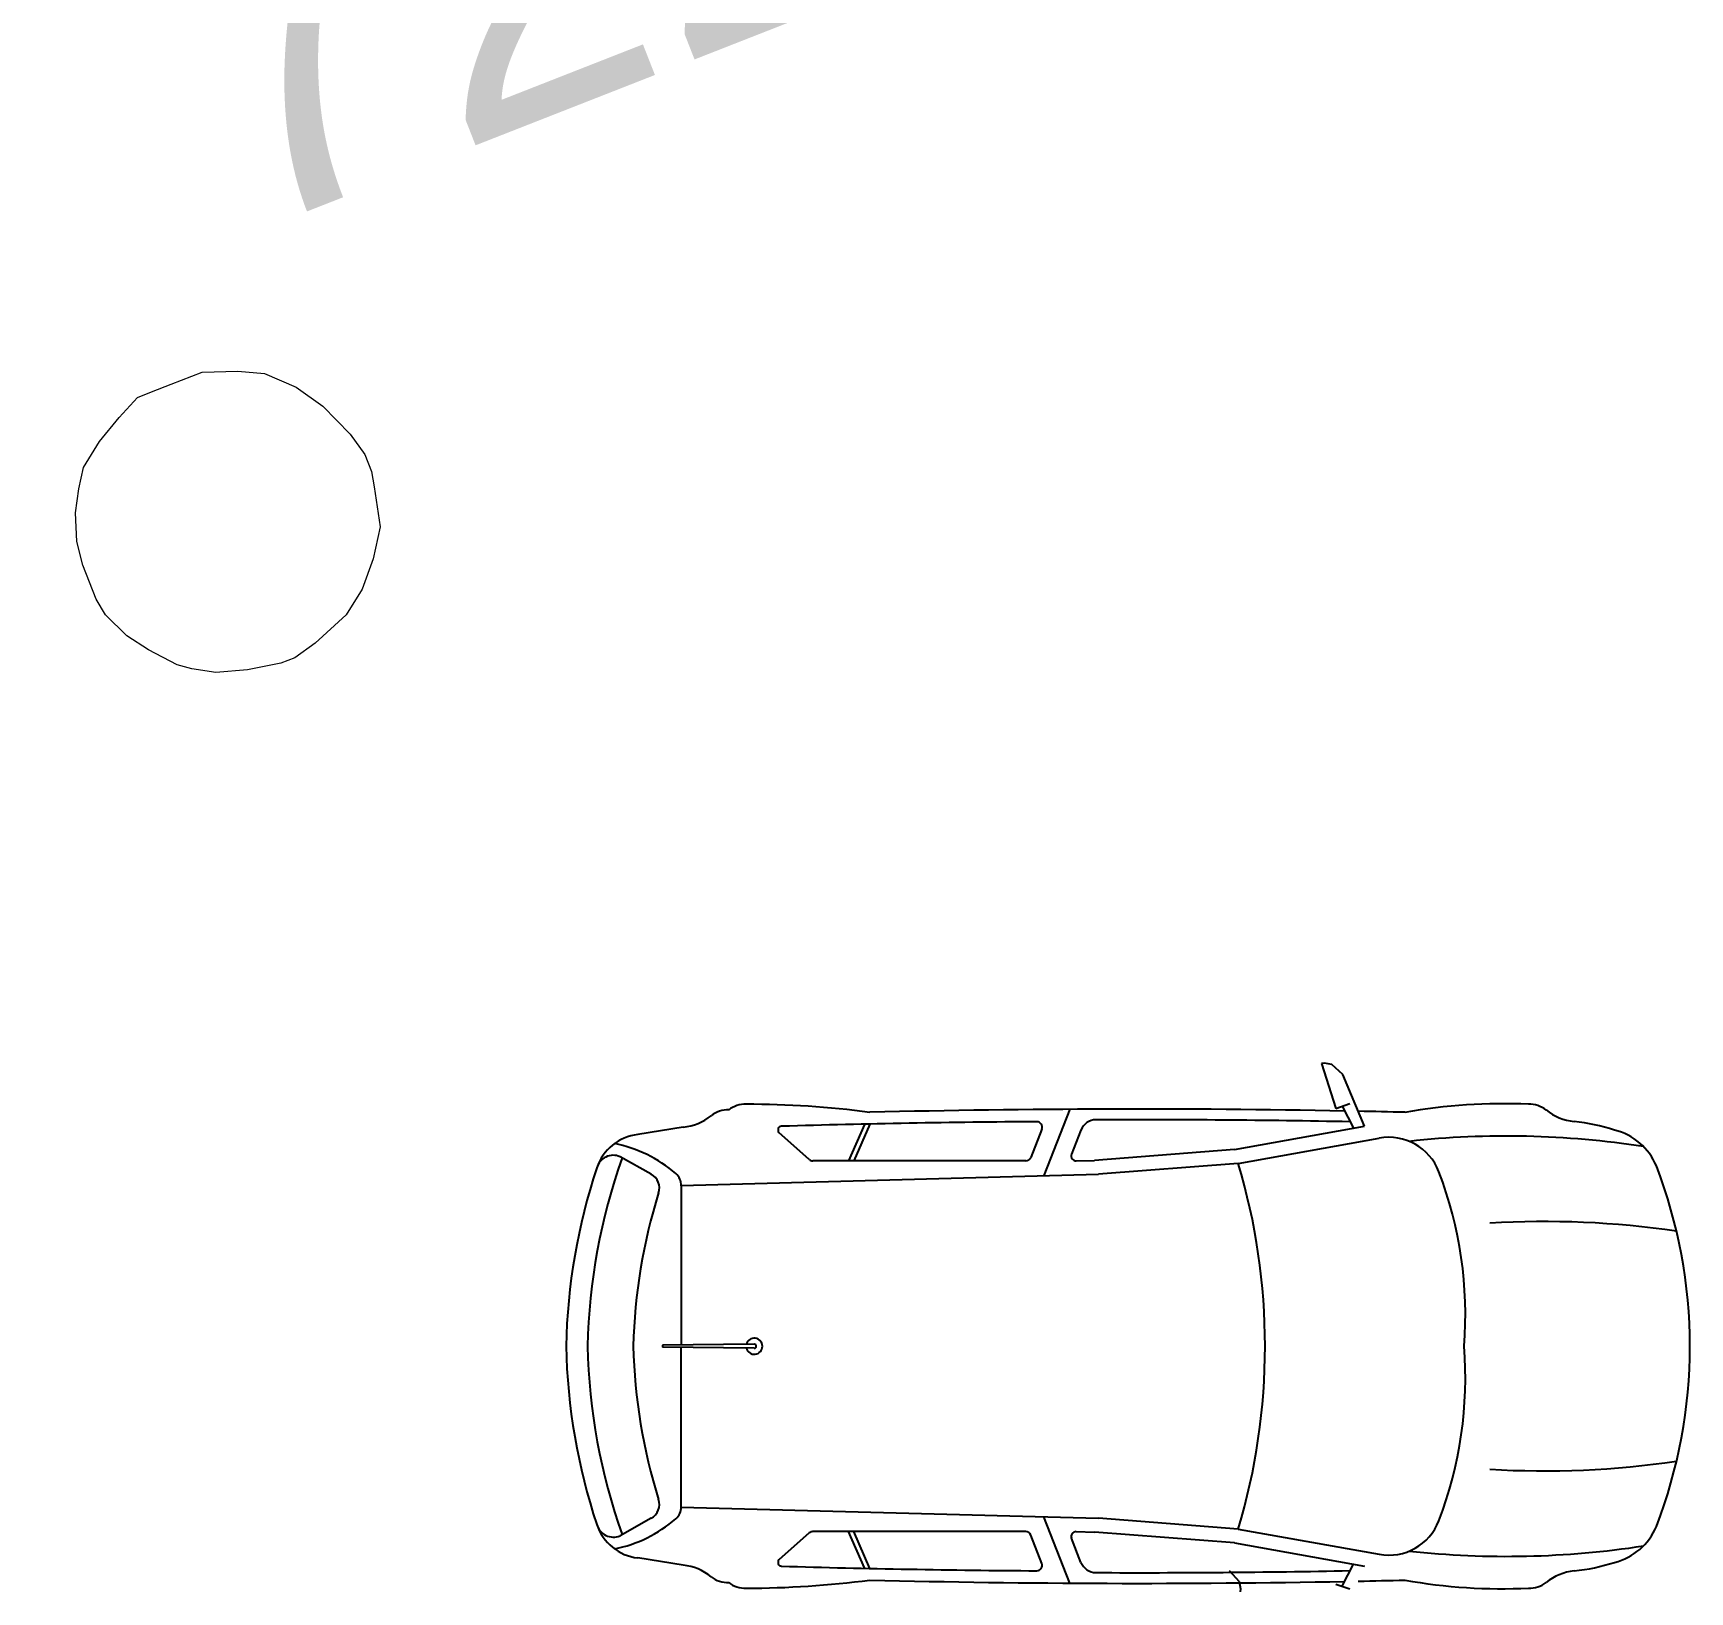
# Model space of a CAD drawing. Header units: millimetres. Extents: x 348 to 2201, y 118 to 1049.
# Drawn here: x 871.49 to 876.96, y 712.4 to 717.55 of the extents above; entities that cross this region are included whole.
import ezdxf
from ezdxf.enums import TextEntityAlignment as Align

# ---------------------------------------------------------------- set-up
doc = ezdxf.new("R2010")
doc.units = ezdxf.units.MM
doc.layers.add('608_PTO_COTADO_INTERVIA', color=9, linetype='Continuous', lineweight=18)
doc.layers.add('PA6_TEXTO', color=3, linetype='Continuous', lineweight=18)
doc.styles.add('NORMAL', font='arial.ttf')

# ---------------------------------------------------------------- blocks, each defined once
blk = doc.blocks.new('SP10')
at = {"color": 0, "linetype": 'Continuous'}
blk.add_lwpolyline([(-0.0279, -0.5148), (-0.1379, -0.4948), (-0.2379, -0.4648), (-0.3079, -0.4248), (-0.3479, -0.3948), (-0.4179, -0.3148), (-0.4679, -0.2448), (-0.5079, -0.1548), (-0.5179, -0.0948), (-0.5179, 0.0252), (-0.5079, 0.1052), (-0.4779, 0.1952), (-0.4379, 0.2652), (-0.3979, 0.3252), (-0.3179, 0.3852), (-0.2279, 0.4352), (-0.1479, 0.4752), (-0.0979, 0.4752), (-0.0279, 0.4752), (0.0821, 0.4752), (0.1921, 0.4352), (0.2721, 0.3952), (0.3521, 0.3152), (0.4121, 0.2252), (0.4621, 0.1052), (0.4821, 0.0252), (0.4821, -0.0348), (0.4721, -0.0848), (0.4421, -0.2148), (0.3821, -0.3048), (0.3121, -0.3848), (0.2321, -0.4448), (0.1021, -0.4948), (0.0221, -0.5148)], close=True, dxfattribs=at)

msp = doc.modelspace()

# ---------------------------------------------------------------- linework, layer by layer
at = {"linetype": 'ByBlock'}
for p, q in [((875.755, 714.1488), (875.7451, 714.1469)), ((875.7451, 714.1469), (875.7927, 713.999)), ((875.7788, 714.1439), (875.755, 714.1488)), ((875.8155, 714.1112), (875.7788, 714.1439)), ((875.8866, 713.9399), (875.8155, 714.1112)), ((875.7927, 713.999), (875.8383, 714.0151)), ((875.8134, 714.0063), (875.8503, 713.9334)), ((874.2354, 713.9455), (874.1829, 713.8257)), ((874.2532, 713.9472), (874.1999, 713.8257)), ((874.9132, 713.9958), (874.8279, 713.7769)), ((873.6367, 713.9368), (873.4863, 713.9127)), ((874.0528, 713.8302), (873.9526, 713.9194)), ((874.8209, 713.9308), (874.7844, 713.8371)), ((874.9504, 713.9272), (874.9194, 713.8475)), ((875.4573, 713.8629), (875.8866, 713.9399)), ((875.4697, 713.8172), (875.9354, 713.9007)), ((873.5307, 713.7817), (873.4279, 713.8393)), ((875.4573, 713.8629), (874.9955, 713.8273)), ((873.6303, 713.7447), (875.008, 713.7816)), ((874.7678, 713.8257), (874.0646, 713.8257)), ((874.9347, 713.8257), (874.9955, 713.8273)), ((875.4697, 713.8172), (875.008, 713.7816)), ((873.6303, 713.7434), (873.6303, 713.2175)), ((873.8714, 713.22), (873.5685, 713.2169)), ((873.5685, 713.2169), (873.5685, 713.2098)), ((873.8714, 713.2067), (873.5685, 713.2098)), ((873.6303, 712.6833), (873.6303, 713.2091)), ((873.5307, 712.645), (873.4279, 712.5873)), ((873.6303, 712.682), (875.008, 712.645)), ((874.9132, 712.4308), (874.8279, 712.6498)), ((875.4697, 712.6095), (875.008, 712.645)), ((874.0528, 712.5964), (873.9526, 712.5073)), ((874.7678, 712.6009), (874.0646, 712.6009)), ((874.2354, 712.4812), (874.1829, 712.6009)), ((874.2532, 712.4794), (874.1999, 712.6009)), ((874.8209, 712.4959), (874.7844, 712.5896)), ((874.9504, 712.4995), (874.9194, 712.5792)), ((874.9347, 712.6009), (874.9955, 712.5993)), ((875.4573, 712.5638), (874.9955, 712.5993)), ((875.4697, 712.6095), (875.9354, 712.526)), ((875.4573, 712.5638), (875.8866, 712.4868)), ((873.6367, 712.4899), (873.4863, 712.514)), ((875.4402, 712.4724), (875.4729, 712.4357)), ((875.8134, 712.4204), (875.8503, 712.4933)), ((875.4729, 712.4357), (875.4778, 712.4119)), ((875.4778, 712.4119), (875.4759, 712.402)), ((875.7927, 712.4277), (875.8383, 712.4116))]:
    msp.add_line(p, q, dxfattribs=at)
for centre, radius, start, end in [((873.8409, 713.9262), 0.0863, 87.4739, 128.6871), ((873.8414, 710.8161), 3.1964, 82.5975, 89.9397), ((875.1367, 677.3617), 36.6349, 88.92882, 91.38194), ((876.3424, 712.1906), 1.8239, 87.2886, 100.1742), ((876.4325, 713.9262), 0.0863, 51.3129, 92.5261), ((873.6182, 714.1134), 0.1776, 275.9895, 308.6871), ((873.7832, 713.9074), 0.0863, 87.4739, 128.6871), ((875.0594, 676.2889), 37.667, 90.38816, 91.67006), ((874.8043, 713.9372), 0.0178, 338.7209, 90.3882), ((875.0001, 713.9079), 0.0533, 90.2143, 158.7209), ((875.1367, 677.3617), 36.5997, 88.89972, 90.21426), ((875.1367, 677.3617), 36.6349, 88.61806, 88.85917), ((876.5975, 714.1323), 0.1776, 231.3129, 264.0105), ((876.5104, 713.3022), 0.657, 72.0531, 84.0105), ((873.5055, 713.7514), 0.1625, 96.7804, 161.7197), ((873.962, 713.9274), 0.0124, 91.7937, 220.4777), ((875.9668, 713.7259), 0.1776, 21.0532, 100.1701), ((876.3556, 710.9215), 2.9859, 81.2806, 96.1737), ((876.6635, 713.7298), 0.2035, 22.7994, 75.9629), ((875.2804, 713.1745), 1.9599, 160.298, 178.865), ((873.4056, 713.7876), 0.0563, 66.6468, 164.8738), ((873.3253, 713.4537), 0.437, 49.0196, 78.8841), ((874.7678, 713.8435), 0.0178, 270, 338.7209), ((874.9343, 713.8417), 0.016, 158.7209, 271.5074), ((875.2548, 713.1713), 2.0055, 161.6598, 178.7983), ((873.5046, 713.7352), 0.0533, 342.7058, 60.706), ((873.577, 713.7434), 0.0533, 0, 49.0196), ((874.0646, 713.8435), 0.0178, 228.3547, 270), ((873.4611, 713.2133), 2.0974, 0, 16.7318), ((874.9106, 713.3193), 1.3093, 355.3559, 21.0532), ((875.3007, 713.2133), 1.6608, 0, 21.006), ((875.315, 713.1684), 1.8438, 162.6109, 178.6018), ((876.4806, 710.6392), 2.9859, 81.5863, 93.456), ((873.8714, 713.2133), 0.0268, 193.7603, 166.2397), ((875.2548, 713.2554), 2.0055, 181.2017, 198.3402), ((875.2804, 713.2522), 1.9599, 181.135, 199.702), ((875.315, 713.2583), 1.8438, 181.3982, 197.3891), ((873.8714, 713.2133), 0.00665, 270, 90), ((873.4611, 713.2133), 2.0974, 343.2682, 0), ((874.9106, 713.1073), 1.3093, 338.9468, 4.6441), ((875.3007, 713.2133), 1.6608, 338.994, 0), ((876.4806, 715.7875), 2.9859, 266.544, 278.4137), ((873.5046, 712.6915), 0.0533, 299.294, 17.2942), ((873.577, 712.6833), 0.0533, 310.9804, 0), ((873.3253, 712.973), 0.437, 281.1159, 310.9804), ((875.9668, 712.7008), 0.1776, 259.8299, 338.9468), ((873.5055, 712.6753), 0.1625, 198.2803, 263.2196), ((873.4056, 712.6391), 0.0563, 195.1262, 293.3532), ((874.0646, 712.5832), 0.0178, 90, 131.6453), ((874.7678, 712.5832), 0.0178, 21.2791, 90), ((874.9343, 712.585), 0.016, 88.4926, 201.2791), ((876.6635, 712.6969), 0.2035, 284.0371, 337.2006), ((876.3556, 715.5052), 2.9859, 263.8263, 278.7194), ((873.6182, 712.3133), 0.1776, 51.3129, 84.0105), ((873.962, 712.4992), 0.0124, 139.5223, 268.2063), ((875.0594, 750.1378), 37.667, 268.32994, 269.61184), ((874.8043, 712.4894), 0.0178, 269.6118, 21.2791), ((875.0001, 712.5188), 0.0533, 201.2791, 269.7857), ((875.1367, 749.065), 36.5997, 269.78574, 271.10028), ((876.5975, 712.2944), 0.1776, 95.9895, 128.6871), ((876.5104, 713.1245), 0.657, 275.9895, 287.9469), ((873.7832, 712.5193), 0.0863, 231.3129, 272.5261), ((873.8409, 712.5004), 0.0863, 231.3129, 272.5261), ((873.8414, 715.6106), 3.1964, 270.0603, 277.4025), ((875.1367, 749.065), 36.6349, 268.61806, 271.07118), ((875.1367, 749.065), 36.6349, 271.14083, 271.38194), ((876.3424, 714.2361), 1.8239, 259.8258, 272.7114), ((876.4325, 712.5004), 0.0863, 267.4739, 308.6871)]:
    msp.add_arc(centre, radius, start, end, dxfattribs=at)

# ---------------------------------------------------------------- block references
at = {"layer": '608_PTO_COTADO_INTERVIA', "rotation": 21.41522089134761}
msp.add_blockref('SP10', (872.1451, 715.9587, 722.8942), dxfattribs=at)

# ---------------------------------------------------------------- texts
at = {"layer": 'PA6_TEXTO', "color": 9, "style": 'NORMAL', "oblique": 360}
msp.add_text('722.89', height=1, rotation=21.4152, dxfattribs=at).set_placement((873.9683, 718.1161, 722.8942), align=Align.MIDDLE_CENTER)

doc.saveas('drawing.dxf')
